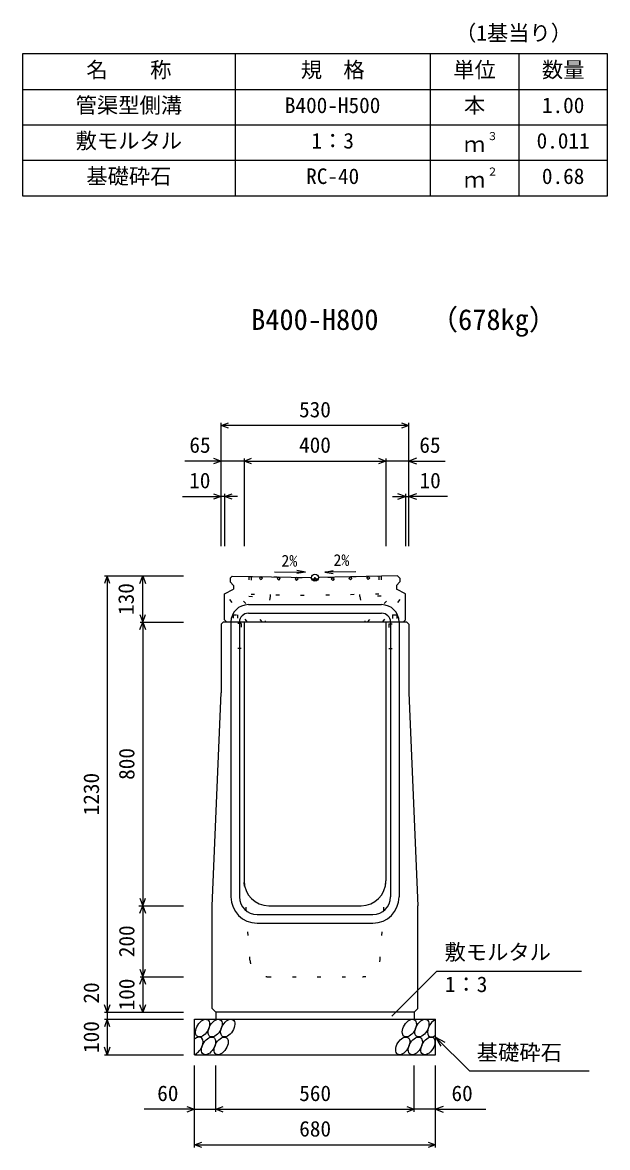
# Model space of a CAD drawing. Units: millimetres, scale not verified. Extents: x -12600 to 12600, y -5940 to 5940.
# Drawn here: x 3375 to 5025, y -587 to 2585 of the extents above; entities that cross this region are included whole.
import ezdxf
from ezdxf.enums import TextEntityAlignment as Align

# ---------------------------------------------------------------- set-up
doc = ezdxf.new("R2010")
doc.units = ezdxf.units.MM
doc.header["$LTSCALE"] = 40
doc.header["$PDMODE"] = 32
doc.header["$PDSIZE"] = 20
doc.linetypes.add('DOTTED', pattern=[1.75, 0.25, -1.5])
for name, color, linetype, lineweight in [('0-0_DIM', 7, 'Continuous', 25), ('0-2_HATCH', 6, 'Continuous', 25), ('0-3_HYO', 3, 'Continuous', 25), ('0-4_HYO2', 4, 'Continuous', 25), ('0-5_OUTLINE', 3, 'Continuous', 25), ('0-6_OUTLINE2', 4, 'DOTTED', 25), ('0-7_TXT', 7, 'Continuous', 25)]:
    doc.layers.add(name, color=color, linetype=linetype, lineweight=lineweight)
doc.styles.add('ＭＳ ゴシック', font='')
doc.styles.get('ＭＳ ゴシック').set_extended_font_data('MS Gothic')

msp = doc.modelspace()

# ---------------------------------------------------------------- linework, layer by layer
at = {"layer": '0-0_DIM'}
for p, q in [((3935, 1108.46), (3935, 1455.96)), ((4465, 1448.46), (3935, 1448.46)), ((4465, 1108.46), (4465, 1455.96)), ((3935, 1348.46), (3833.02, 1348.46)), ((4000, 1348.46), (3935, 1348.46)), ((4000, 1355.96), (4000, 1108.46)), ((4000, 1348.46), (4400, 1348.46)), ((4400, 1355.96), (4400, 1108.46)), ((4465, 1348.46), (4400, 1348.46)), ((4465, 1348.46), (4566.98, 1348.46)), ((3826.62, 1248.46), (3935, 1248.46)), ((3945, 1248.46), (3935, 1248.46)), ((3945, 1255.96), (3945, 1108.46)), ((3981.3, 1248.46), (3945, 1248.46)), ((4418.7, 1248.46), (4455, 1248.46)), ((4455, 1255.96), (4455, 1108.46)), ((4455, 1248.46), (4465, 1248.46)), ((4573.38, 1248.46), (4465, 1248.46)), ((3606.5, 1024.46), (3829, 1024.46)), ((3614, 1024.46), (3614, -205.54)), ((3714, 894.46), (3714, 1024.46)), ((3706.5, 894.46), (3829, 894.46)), ((3703.25, 94.46), (3825.75, 94.46)), ((3706.5, 94.46), (3829, 94.46)), ((4417.11, -216.35), (4543.34, -90.11)), ((4543.34, -90.11), (4951.24, -90.11)), ((3706.5, -105.54), (3829, -105.54)), ((3714, -105.54), (3714, -205.54)), ((3606.5, -205.54), (3829, -205.54)), ((3614, -205.54), (3614, -225.54)), ((3606.5, -225.54), (3829, -225.54)), ((3614, -225.54), (3614, -325.54)), ((4540, -275.54), (4635.76, -371.29)), ((4540, -275.54), (4565.98, -290.54)), ((4540, -275.54), (4555, -301.52)), ((3606.5, -325.54), (3829, -325.54)), ((3860, -586.9), (3860, -355.54)), ((3920, -486.9), (3920, -355.54)), ((4480, -486.9), (4480, -355.54)), ((4540, -586.9), (4540, -355.54)), ((4635.76, -371.29), (4973.31, -371.29)), ((3860, -479.4), (3718.21, -479.4)), ((3860, -479.4), (3920, -479.4)), ((3920, -479.4), (4480, -479.4)), ((4540, -479.4), (4480, -479.4)), ((4540, -479.4), (4681.79, -479.4)), ((3860, -579.4), (4540, -579.4))]:
    msp.add_line(p, q, dxfattribs=at)
for points in [[(3956.14, 1440.77), (3935, 1448.46), (3956.14, 1456.16)], [(4443.86, 1456.16), (4465, 1448.46), (4443.86, 1440.77)], [(3913.86, 1356.16), (3935, 1348.46), (3913.86, 1340.77)], [(4021.14, 1340.77), (4000, 1348.46), (4021.14, 1356.16)], [(4378.86, 1356.16), (4400, 1348.46), (4378.86, 1340.77)], [(4486.14, 1356.16), (4465, 1348.46), (4486.14, 1340.77)], [(3913.86, 1256.16), (3935, 1248.46), (3913.86, 1240.77)], [(3966.14, 1240.77), (3945, 1248.46), (3966.14, 1256.16)], [(4433.86, 1240.77), (4455, 1248.46), (4433.86, 1256.16)], [(4486.14, 1256.16), (4465, 1248.46), (4486.14, 1240.77)], [(3621.7, 1003.32), (3614, 1024.46), (3606.3, 1003.32)], [(3706.3, 1003.32), (3714, 1024.46), (3721.7, 1003.32)], [(3706.3, 915.61), (3714, 894.46), (3721.7, 915.61)], [(3706.3, 873.32), (3714, 894.46), (3721.7, 873.32)], [(3714, 894.46), (3714, 94.46), (3714, -105.54)], [(3706.3, 115.61), (3714, 94.46), (3721.7, 115.61)], [(3706.3, 73.32), (3714, 94.46), (3721.7, 73.32)], [(3706.3, -84.39), (3714, -105.54), (3721.7, -84.39)], [(3706.3, -126.68), (3714, -105.54), (3721.7, -126.68)], [(3621.7, -184.39), (3614, -205.54), (3606.3, -184.39)], [(3721.7, -184.39), (3714, -205.54), (3706.3, -184.39)], [(3621.7, -246.68), (3614, -225.54), (3606.3, -246.68)], [(3621.7, -304.39), (3614, -325.54), (3606.3, -304.39)], [(3838.86, -471.71), (3860, -479.4), (3838.86, -487.1)], [(3941.14, -487.1), (3920, -479.4), (3941.14, -471.71)], [(4458.86, -471.71), (4480, -479.4), (4458.86, -487.1)], [(4561.14, -471.71), (4540, -479.4), (4561.14, -487.1)], [(3881.14, -587.1), (3860, -579.4), (3881.14, -571.71)], [(4518.86, -571.71), (4540, -579.4), (4518.86, -587.1)]]:
    msp.add_lwpolyline(points, dxfattribs=at)
at = {"layer": '0-2_HATCH', "linetype": 'DOTTED'}
for p, q in [((4013.5, 1023.12), (4013.5, 967.11)), ((4013.5, 1023.12), (4200, 1019.46)), ((4019.5, 1023), (4019.5, 972.99)), ((4047.9, 1013.96), (4052.23, 1018.12)), ((4052.23, 1018.12), (4048.07, 1022.44)), ((4143.72, 1016.32), (4147.88, 1012)), ((4147.88, 1012), (4152.21, 1016.16)), ((4195.76, 1015.22), (4200, 1019.46)), ((4200, 1010.98), (4195.76, 1015.22)), ((4386.5, 1023.36), (4200, 1019.46)), ((4200, 1019.46), (4204.24, 1015.22)), ((4204.24, 1015.22), (4200, 1010.98)), ((4250.16, 1012.03), (4245.83, 1016.18)), ((4254.32, 1016.35), (4250.16, 1012.03)), ((4345.81, 1018.27), (4349.97, 1022.6)), ((4350.14, 1014.12), (4345.81, 1018.27)), ((4380.5, 1023.24), (4380.5, 973.23)), ((4386.5, 1023.36), (4386.5, 967.35)), ((4013.5, 967.11), (4073.5, 965.93)), ((4019.5, 972.99), (4199.02, 969.47)), ((4073.5, 971.93), (4073.5, 965.93)), ((4380.5, 973.23), (4201.05, 969.47)), ((4326.5, 966.1), (4326.5, 972.1)), ((4386.5, 967.35), (4326.5, 966.1))]:
    msp.add_line(p, q, dxfattribs=at)
for points in [[(4048.07, 1022.44), (4043.74, 1018.29), (4047.9, 1013.96)], [(4152.21, 1016.16), (4148.05, 1020.48), (4143.72, 1016.32)], [(4245.83, 1016.18), (4249.99, 1020.51), (4254.32, 1016.35)], [(4349.97, 1022.6), (4354.29, 1018.44), (4350.14, 1014.12)]]:
    msp.add_lwpolyline(points, dxfattribs=at)
for points in [[(4102.22, 1017.14), (4098.06, 1021.46), (4093.73, 1017.3), (4097.89, 1012.98)], [(4295.82, 1017.23), (4299.98, 1021.55), (4304.3, 1017.4), (4300.15, 1013.07)]]:
    msp.add_lwpolyline(points, close=True, dxfattribs=at)
at = {"layer": '0-2_HATCH'}
for centre in [(3882.89, -250.54), (3918.37, -250.54), (3953.84, -250.54), (4466.05, -250.54), (4501.52, -250.54), (3899.77, -300.54), (3935.25, -300.54), (4447.45, -300.54), (4482.93, -300.54), (4518.41, -300.54)]:
    msp.add_ellipse(centre, major_axis=(14.54, 23.54), ratio=0.5792, dxfattribs=at)
for centre, start_param, end_param in [((4537, -250.54), 0.6666252, 4.1103269), ((3864.3, -300.54), 3.7419964, 7.318141)]:
    msp.add_ellipse(centre, major_axis=(14.54, 23.54), ratio=0.5792, start_param=start_param, end_param=end_param, dxfattribs=at)
msp.add_point((4199.99, 1019.46), dxfattribs=at)
at = {"layer": '0-3_HYO'}
for p, q in [((3975, 2496.36), (3975, 2096.36)), ((4525, 2496.36), (4525, 2096.36)), ((4775, 2496.36), (4775, 2096.36)), ((3375, 2396.36), (5025, 2396.36))]:
    msp.add_line(p, q, dxfattribs=at)
msp.add_lwpolyline([(3375, 2096.36), (5025, 2096.36), (5025, 2496.36), (3375, 2496.36)], close=True, dxfattribs=at)
at = {"layer": '0-4_HYO2'}
for p, q in [((3375, 2296.36), (5025, 2296.36)), ((3375, 2196.36), (5025, 2196.36))]:
    msp.add_line(p, q, dxfattribs=at)
at = {"layer": '0-5_OUTLINE'}
for p, q in [((3966.69, 1024.04), (3961, 1018.46)), ((3961, 1018.46), (3961, 1007.46)), ((3966.69, 1024.04), (4188, 1019.7)), ((4191, 1016.46), (4188, 1019.7)), ((4191, 1016.46), (4209, 1016.46)), ((4209, 1016.46), (4212, 1019.71)), ((4433, 1024.34), (4212, 1019.71)), ((4433, 1024.34), (4439, 1018.46)), ((4439, 1018.46), (4439, 1007.46)), ((3945, 974.46), (3970, 987.46)), ((3961, 1007.46), (3970, 997.46)), ((3970, 997.46), (3970, 987.46)), ((4439, 1007.46), (4430, 997.46)), ((4430, 997.46), (4430, 987.46)), ((4455, 974.46), (4430, 987.46)), ((3945, 900.46), (3945, 974.46)), ((4455, 900.46), (4455, 974.46)), ((3935, 888.46), (3941, 894.46)), ((3935, 888.46), (3935, 694.46)), ((4459, 894.46), (3941, 894.46)), ((3945, 900.46), (3951, 894.46)), ((4000, 894.46), (4000, 164.46)), ((4400, 894.46), (4400, 164.46)), ((4449, 894.46), (4455, 900.46)), ((4459, 894.46), (4465, 888.46)), ((4465, 888.46), (4465, 694.46)), ((3910, 94.46), (3935, 694.46)), ((4465, 694.46), (4490, 94.46)), ((3910, -195.54), (3910, 94.46)), ((4070, 94.46), (4330, 94.46)), ((4490, -195.54), (4490, 94.46)), ((3910, -195.54), (3920, -205.54)), ((4480, -205.54), (3920, -205.54)), ((3920, -205.54), (3920, -225.54)), ((4480, -205.54), (4490, -195.54)), ((4480, -205.54), (4480, -225.54)), ((3860, -225.54), (4540, -225.54)), ((3860, -325.54), (3860, -225.54)), ((4540, -325.54), (4540, -225.54)), ((3860, -325.54), (4540, -325.54))]:
    msp.add_line(p, q, dxfattribs=at)
for centre, start, end in [((4070, 164.46), 180, 270), ((4330, 164.46), 270, 0)]:
    msp.add_arc(centre, 70, start, end, dxfattribs=at)
at = {"layer": '0-6_OUTLINE2'}
for p, q in [((4052.18, 894.46), (3968.59, 986.73)), ((4347.82, 894.46), (4431.41, 986.73)), ((4009.21, 894.46), (3946.6, 975.29)), ((4073.5, 966.1), (4058.5, 894.46)), ((4326.5, 966.1), (4341.5, 894.46)), ((4390.79, 894.46), (4453.4, 975.29)), ((3992, 889.96), (3936.5, 889.96)), ((3969, 914.96), (3981, 914.96)), ((3969, 914.96), (3969, 889.96)), ((3981, 914.96), (3981, 889.96)), ((3992, 889.96), (3992, 819.96)), ((4408, 889.46), (4408, 819.46)), ((4408, 889.46), (4464, 889.46)), ((4419, 914.46), (4431, 914.46)), ((4419, 914.46), (4419, 889.46)), ((4431, 914.46), (4431, 889.46)), ((3992, 819.96), (3935, 819.96)), ((4408, 819.46), (4465, 819.46)), ((4016.57, -59.23), (4000, 164.46)), ((4383.43, -59.23), (4400, 164.46)), ((4066.43, -105.54), (4333.57, -105.54))]:
    msp.add_line(p, q, dxfattribs=at)
at = {"layer": '0-6_OUTLINE2', "linetype": 'Continuous'}
for p, q in [((4012, 943.46), (4388, 943.46)), ((3963, 894.46), (3963, 119.46)), ((3987, 894.46), (3987, 119.46)), ((4012, 919.46), (4388, 919.46)), ((4413, 894.46), (4413, 119.46)), ((4437, 894.46), (4437, 119.46)), ((4037, 69.46), (4363, 69.46)), ((4037, 45.46), (4363, 45.46))]:
    msp.add_line(p, q, dxfattribs=at)
for centre, radius, start, end in [((4012, 894.46), 49, 90, 180), ((4388, 894.46), 49, 0, 90), ((4012, 894.46), 25, 90, 180), ((4388, 894.46), 25, 0, 90), ((4037, 119.46), 74, 180, 270), ((4037, 119.46), 50, 180, 270), ((4363, 119.46), 50, 270, 0), ((4363, 119.46), 74, 270, 0)]:
    msp.add_arc(centre, radius, start, end, dxfattribs=at)
at = {"layer": '0-6_OUTLINE2'}
for centre, start, end in [((4066.43, -55.54), 184.23639, 270), ((4333.57, -55.54), 270, 355.76361)]:
    msp.add_arc(centre, 50, start, end, dxfattribs=at)
at = {"layer": '0-7_TXT'}
for p, q in [((4085.37, 1035.89), (4172.78, 1035.04)), ((4172.78, 1035.04), (4149.11, 1031.1)), ((4172.78, 1035.04), (4149.19, 1039.44)), ((4227.27, 1035.21), (4250.95, 1031.27))]:
    msp.add_line(p, q, dxfattribs=at)
msp.add_lwpolyline([(4315.15, 1036.07), (4227.27, 1035.21), (4250.86, 1039.61)], dxfattribs=at)

# ---------------------------------------------------------------- texts
at = {"layer": '0-0_DIM', "style": 'ＭＳ ゴシック'}
for s, p in [('530', (4155, 1458.46)), ('65', (3845.68, 1358.46)), ('400', (4155, 1358.46)), ('65', (4494.32, 1358.46)), ('10', (3845.16, 1258.46)), ('10', (4494.84, 1258.46)), ('敷モルタル', (4565.38, -71.38)), ('1：3', (4566.38, -162.07)), ('基礎砕石', (4656.32, -354.12)), ('60', (3755, -469.4)), ('560', (4155.53, -469.4)), ('60', (4585, -469.4)), ('680', (4155.53, -569.4))]:
    msp.add_text(s, height=43.99, dxfattribs=at).set_placement(p, align=Align.BOTTOM_LEFT)
for s, p in [('130', (3702.16, 914.46)), ('800', (3704, 449.46)), ('1230', (3604, 349.46)), ('200', (3704, -50.54)), ('20', (3604, -181.22)), ('100', (3704, -200.54)), ('100', (3604, -320.54))]:
    msp.add_text(s, height=43.99, rotation=90, dxfattribs=at).set_placement(p, align=Align.BOTTOM_LEFT)
at = {"layer": '0-7_TXT', "style": 'ＭＳ ゴシック'}
for s, height, p in [('（1基当り）', 43.99, (4595, 2520.36)), ('名\u3000\u3000称', 43.99, (3555, 2416.36)), ('規\u3000格', 43.99, (4160, 2416.36)), ('単位', 43.99, (4590, 2416.36)), ('数量', 43.99, (4840, 2416.36)), ('管渠型側溝', 43.99, (3525, 2316.36)), ('本', 43.99, (4620, 2316.36)), ('B400-H500', 43.99, (4115, 2316.36)), ('1.00', 43.99, (4840, 2316.36)), ('敷モルタル', 43.99, (3525, 2216.36)), ('1：3', 43.99, (4190, 2216.36)), ('ｍ', 43.99, (4620, 2206.36)), ('３', 21.99, (4685.54, 2246.73)), ('0.011', 43.99, (4825, 2216.36)), ('基礎砕石', 43.99, (3555, 2116.36)), ('RC-40', 43.99, (4175, 2116.36)), ('２', 21.99, (4685.54, 2146.73)), ('0.68', 43.99, (4840, 2116.36)), ('ｍ', 43.99, (4620, 2106.36)), ('B400-H800', 58.65, (4020, 1700.44)), ('（678kg）', 58.65, (4523.7, 1700.44)), ('2%', 32.99, (4105.21, 1040.99)), ('2%', 32.99, (4252.05, 1042.85))]:
    msp.add_text(s, height=height, dxfattribs=at).set_placement(p, align=Align.BOTTOM_LEFT)

doc.saveas('drawing.dxf')
